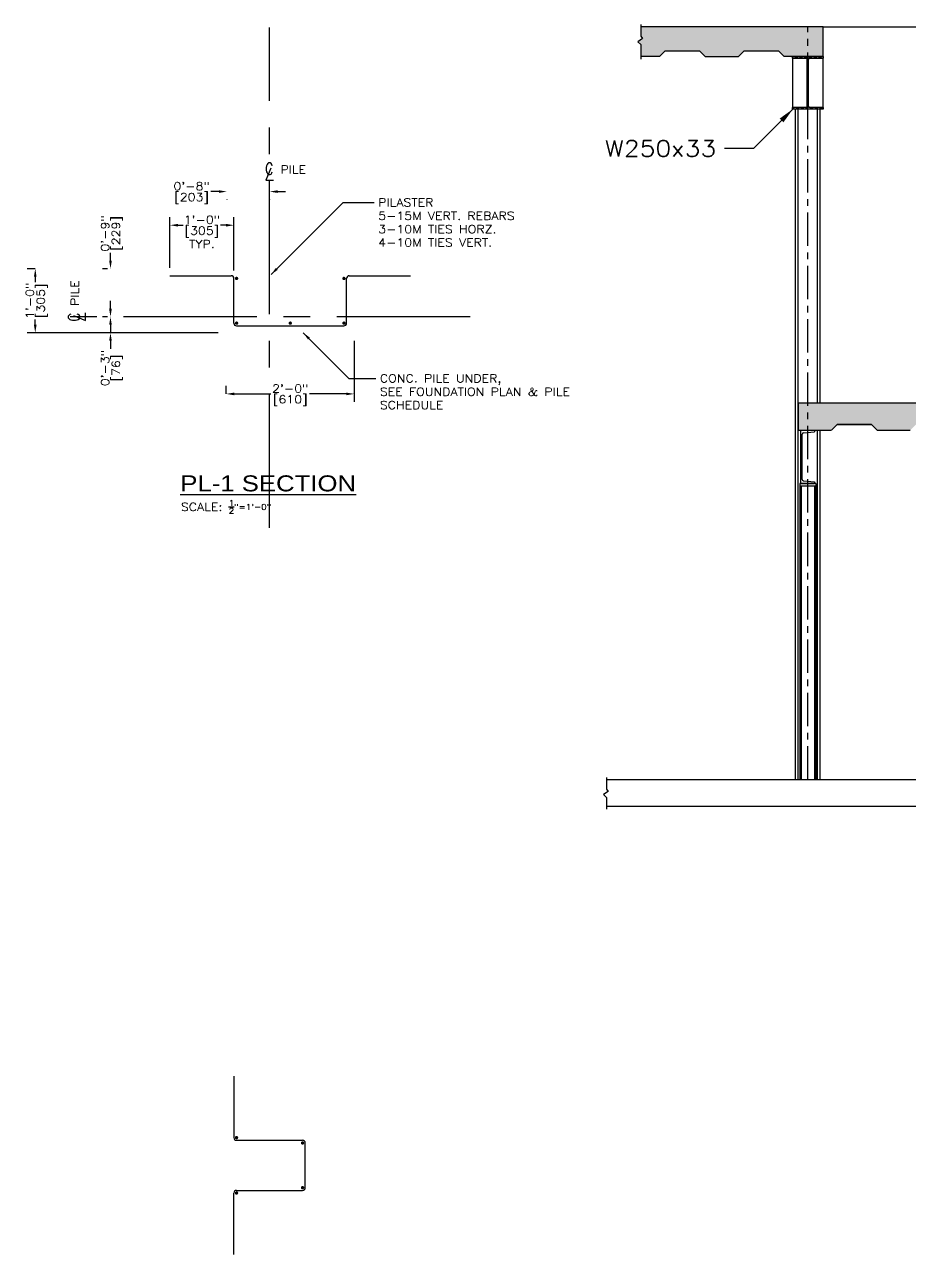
# Model space of a CAD drawing. Header units: inches. Extents: x -229 to 9761, y -1201 to 3580.
# Drawn here: x 300.1 to 466.2, y -172.5 to 57.9 of the extents above; entities that cross this region are included whole.
import ezdxf

# ---------------------------------------------------------------- set-up
doc = ezdxf.new("R2010")
doc.units = ezdxf.units.IN
doc.header["$MEASUREMENT"] = 0
doc.linetypes.add('CENTER', pattern=[2, 1.25, -0.25, 0.25, -0.25])
doc.layers.get('DEFPOINTS').update_dxf_attribs({"linetype": 'CONTINUOUS'})
for name, color, linetype in [('CENTER', 1, 'CENTER'), ('Dimension', 5, 'CONTINUOUS'), ('Foundation_Details_CL', 150, 'CENTER'), ('Foundation_Details_Reinf', 131, 'CONTINUOUS'), ('LAYER131A', 131, 'CONTINUOUS'), ('Struc_Section_Conc', 71, 'CONTINUOUS'), ('Struc_Section_Dim', 5, 'CONTINUOUS'), ('Struc_Section_Steel', 11, 'CONTINUOUS'), ('Struc_Section_Wall', 134, 'CONTINUOUS'), ('Structural_Section_Dim', 5, 'CONTINUOUS'), ('Structural_Section_Text', 5, 'CONTINUOUS'), ('TEXT', 4, 'CONTINUOUS')]:
    doc.layers.add(name, color=color, linetype=linetype)
doc.styles.add('ROMANS', font='ROMANS.SHX', dxfattribs={"width": 0.8})
doc.styles.add('ROMANS-115', font='romans.shx', dxfattribs={"width": 1.15})
doc.styles.add('SANS-115', font='sanss___.ttf', dxfattribs={"width": 1.15})
doc.dimstyles.new('112-ROMANS-115-MS', dxfattribs={"dimscale": 0, "dimtxt": 1.5, "dimasz": 1.5, "dimexe": 1.5, "dimexo": 1.5, "dimgap": 0.125, "dimtad": 0, "dimdec": 4, "dimzin": 1, "dimdsep": 46, "dimlunit": 4, "dimtxsty": 'ROMANS-115', "dimcen": 0.125, "dimclrd": 256, "dimclre": 256, "dimclrt": 256, "dimadec": 0, "dimazin": 0, "dimtfac": 1, "dimtdec": 4, "dimtofl": 0, "dimtmove": 0, "dimatfit": 0, "dimfxl": 1, "dimtfillclr": 256, "dimfrac": 2, "dimtolj": 1, "dimtzin": 0, "dimarcsym": 0})
doc.dimstyles.new('12-ROMANS-115-PS', dxfattribs={"dimscale": 0, "dimtxt": 0.0625, "dimasz": 0.0625, "dimexe": 0.0625, "dimexo": 0.03125, "dimgap": 0.03125, "dimtad": 1, "dimdec": 3, "dimlfac": 24, "dimzin": 1, "dimdsep": 46, "dimlunit": 4, "dimtxsty": 'ROMANS-115', "dimcen": 0.125, "dimclrd": 256, "dimclre": 256, "dimclrt": 256, "dimadec": 0, "dimazin": 0, "dimtfac": 1, "dimtdec": 3, "dimtofl": 0, "dimtmove": 0, "dimatfit": 0, "dimfxl": 1, "dimfrac": 2, "dimtolj": 1, "dimtzin": 0, "dimarcsym": 0})
doc.dimstyles.new('48-ROMANS-115', dxfattribs={"dimtxt": 3, "dimasz": 3, "dimexe": 3, "dimexo": 3, "dimgap": 0.0625, "dimtad": 1, "dimdec": 4, "dimzin": 1, "dimdsep": 46, "dimlunit": 4, "dimtxsty": 'ROMANS-115', "dimcen": 0.0625, "dimclrd": 256, "dimclre": 256, "dimclrt": 256, "dimadec": 0, "dimazin": 0, "dimtfac": 1, "dimtdec": 4, "dimtofl": 0, "dimtmove": 0, "dimatfit": 0, "dimfxl": 1, "dimfrac": 2, "dimtolj": 1, "dimtzin": 0, "dimarcsym": 0})
pattern_1 = [(50, (0, 0), (1.4345204, -0.1255043), [0.15, -1.65]), (355, (0, 0), (-0.2775027, 1.5043843), [0.12, -1.32]), (100.4514, (0.1195, -0.0105), (1.1570188, 1.378879), [0.1274804, -1.4022842]), (46.1842, (0, 0.4), (2.134482, -0.331038), [0.225, -2.475]), (96.6356, (0.1779, 0.3724), (1.869325, 1.948236), [0.191221, -2.103426]), (351.1842, (0, 0.4), (1.869324, 1.948237), [0.18, -1.98]), (21, (0.2, 0.3), (1.193814, -0.8052378), [0.15, -1.65]), (326, (0.2, 0.3), (0.4866307, 1.4503), [0.12, -1.32]), (71.4514, (0.2995, 0.2329), (1.6804453, 0.645061), [0.1274804, -1.4022842]), (37.5, (0, 0), (0.0243197, 0.6657877), [0, -1.304, 0, -1.34, 0, -1.325]), (7.5, (0, 0), (0.5261391, 0.7888234), [0, -0.764, 0, -1.274, 0, -0.505]), (327.5, (-0.446, 0), (1.0676449, -0.04510974), [0, -0.5, 0, -1.56, 0, -2.07]), (317.5, (-0.646, 0), (1.1663723, 0.20021), [0, -0.65, 0, -1.036, 0, -1.47])]

# ---------------------------------------------------------------- blocks, each defined once
blk = doc.blocks.new('*D54')
at = {"layer": 'DEFPOINTS', "color": 0, "ltscale": 2}
for p in [(361.93, 0.19), (361.93, -11.26), (337.93, -12.72)]:
    blk.add_point(p, dxfattribs=at)
at = {"layer": 'Structural_Section_Text', "lineweight": -2, "ltscale": 2}
for p, q in [((361.93, -1.31), (361.93, -12.76)), ((337.93, -11.22), (337.93, -9.76)), ((339.43, -11.26), (346.31, -11.26)), ((360.43, -11.26), (353.55, -11.26))]:
    blk.add_line(p, q, dxfattribs=at)
at = {"layer": 'Structural_Section_Text', "ltscale": 2}
for points in [[(339.43, -11.01), (339.43, -11.51), (337.93, -11.26)], [(360.43, -11.01), (360.43, -11.51), (361.93, -11.26)]]:
    blk.add_solid(points, dxfattribs=at)
at = {"layer": 'Structural_Section_Text', "ltscale": 2, "char_height": 1.5, "attachment_point": 5, "style": 'ROMANS-115'}
for s, insert in [('\\A1;2\'-0"', (349.93, -10.24)), ('\\A1;[610]', (349.93, -12.52))]:
    blk.add_mtext(s, dxfattribs=dict(at, insert=insert))
blk = doc.blocks.new('*D55')
at = {"layer": 'DEFPOINTS', "color": 0, "ltscale": 2}
for p in [(303.59, 12.19), (302.14, 0.19), (337.93, 0.19)]:
    blk.add_point(p, dxfattribs=at)
at = {"layer": 'Structural_Section_Text', "lineweight": -2, "ltscale": 2}
for p, q in [((302.09, 12.19), (300.64, 12.19)), ((302.14, 10.69), (302.14, 9.68)), ((302.14, 1.69), (302.14, 2.7)), ((336.43, 0.19), (300.64, 0.19))]:
    blk.add_line(p, q, dxfattribs=at)
at = {"layer": 'Structural_Section_Text', "ltscale": 2}
for points in [[(301.89, 10.69), (302.39, 10.69), (302.14, 12.19)], [(301.89, 1.69), (302.39, 1.69), (302.14, 0.19)]]:
    blk.add_solid(points, dxfattribs=at)
at = {"layer": 'Structural_Section_Text', "ltscale": 2, "char_height": 1.5, "attachment_point": 5, "rotation": 90, "style": 'ROMANS-115'}
for s, insert in [('\\A1;1\'-0"', (301.12, 6.19)), ('\\A1;[305]', (303.41, 6.19))]:
    blk.add_mtext(s, dxfattribs=dict(at, insert=insert))
blk = doc.blocks.new('*D56')
at = {"layer": 'DEFPOINTS', "color": 0, "ltscale": 2}
for p in [(338.05, 26.75), (338.05, 26.65), (346.05, 26.75)]:
    blk.add_point(p, dxfattribs=at)
at = {"layer": 'Structural_Section_Text', "lineweight": -2, "ltscale": 2}
for p, q in [((336.55, 26.65), (335.05, 26.65)), ((347.55, 26.65), (349.05, 26.65)), ((338.05, 25.25), (338.05, 25.15)), ((346.05, 25.25), (346.05, 25.15))]:
    blk.add_line(p, q, dxfattribs=at)
at = {"layer": 'Structural_Section_Text', "ltscale": 2}
for points in [[(336.55, 26.9), (336.55, 26.4), (338.05, 26.65)], [(347.55, 26.9), (347.55, 26.4), (346.05, 26.65)]]:
    blk.add_solid(points, dxfattribs=at)
at = {"layer": 'Structural_Section_Text', "ltscale": 2, "char_height": 1.5, "attachment_point": 5, "style": 'ROMANS-115'}
for s, insert in [('\\A1;0\'-8"', (331.44, 27.67)), ('\\A1;[203]', (331.44, 25.38))]:
    blk.add_mtext(s, dxfattribs=dict(at, insert=insert))
blk = doc.blocks.new('*D57')
at = {"layer": 'DEFPOINTS', "color": 0, "ltscale": 2}
for p in [(316.24, 12.19), (317.18, 12.19), (317.18, 3.19)]:
    blk.add_point(p, dxfattribs=at)
at = {"layer": 'Structural_Section_Text', "lineweight": -2, "ltscale": 2}
for p, q in [((316.24, 13.69), (316.24, 15.19)), ((315.68, 12.19), (314.74, 12.19)), ((315.68, 3.19), (314.74, 3.19)), ((316.24, 1.69), (316.24, 0.19))]:
    blk.add_line(p, q, dxfattribs=at)
at = {"layer": 'Structural_Section_Text', "ltscale": 2}
for points in [[(315.99, 13.69), (316.49, 13.69), (316.24, 12.19)], [(315.99, 1.69), (316.49, 1.69), (316.24, 3.19)]]:
    blk.add_solid(points, dxfattribs=at)
at = {"layer": 'Structural_Section_Text', "ltscale": 2, "char_height": 1.5, "attachment_point": 5, "rotation": 90, "style": 'ROMANS-115'}
for s, insert in [('\\A1;0\'-9"', (315.22, 18.81)), ('\\A1;[229]', (317.51, 18.81))]:
    blk.add_mtext(s, dxfattribs=dict(at, insert=insert))
blk = doc.blocks.new('*D58')
at = {"layer": 'DEFPOINTS', "color": 0, "ltscale": 2}
for p in [(316.24, 3.19), (316.24, 0.19), (316.24, 0.19)]:
    blk.add_point(p, dxfattribs=at)
at = {"layer": 'Structural_Section_Dim', "lineweight": -2, "ltscale": 2}
for p, q in [((316.24, 4.69), (316.24, 6.19)), ((316.24, -1.31), (316.24, -2.81))]:
    blk.add_line(p, q, dxfattribs=at)
at = {"layer": 'Structural_Section_Dim', "ltscale": 2}
for points in [[(315.99, 4.69), (316.49, 4.69), (316.24, 3.19)], [(315.99, -1.31), (316.49, -1.31), (316.24, 0.19)]]:
    blk.add_solid(points, dxfattribs=at)
at = {"layer": 'Structural_Section_Dim', "ltscale": 2, "char_height": 1.5, "attachment_point": 5, "rotation": 90, "style": 'ROMANS-115'}
for s, insert in [('\\A1;0\'-3"', (315.22, -6.42)), ('\\A1;[76]', (317.51, -6.42))]:
    blk.add_mtext(s, dxfattribs=dict(at, insert=insert))
blk = doc.blocks.new('CLMARK')
at = {"layer": 'TEXT'}
for p, q in [((1.5, 4.6), (-3.6, -7.6)), ((-3.6, -7.6), (4.1, -7.6))]:
    blk.add_line(p, q, dxfattribs=at)
at = {"layer": 'TEXT', "style": 'ROMANS', "width": 0.8}
blk.add_text('C', height=12, dxfattribs=at).set_placement((-4.6, -1.9))
blk = doc.blocks.new('*D59')
at = {"layer": 'DEFPOINTS', "color": 0, "ltscale": 2}
for p in [(327.37, 20.35), (327.37, 10.88), (339.37, 10.38)]:
    blk.add_point(p, dxfattribs=at)
at = {"layer": 'Structural_Section_Dim', "lineweight": -2, "ltscale": 2}
for p, q in [((327.37, 12.38), (327.37, 21.85)), ((339.37, 11.88), (339.37, 21.85)), ((328.87, 20.35), (329.87, 20.35)), ((337.87, 20.35), (336.86, 20.35))]:
    blk.add_line(p, q, dxfattribs=at)
at = {"layer": 'Structural_Section_Dim', "ltscale": 2}
for points in [[(328.87, 20.6), (328.87, 20.1), (327.37, 20.35)], [(337.87, 20.6), (337.87, 20.1), (339.37, 20.35)]]:
    blk.add_solid(points, dxfattribs=at)
at = {"layer": 'Structural_Section_Dim', "ltscale": 2, "char_height": 1.5, "attachment_point": 5, "style": 'ROMANS-115'}
for s, insert in [('\\A1;1\'-0"', (333.37, 21.37)), ('\\A1;[305]\\PTYP.', (333.37, 18.08))]:
    blk.add_mtext(s, dxfattribs=dict(at, insert=insert))

msp = doc.modelspace()

# ---------------------------------------------------------------- hatches: boundary and pattern name
at = {"layer": 'LAYER131A', "ltscale": 2}
h = msp.add_hatch(dxfattribs=at)
h.set_pattern_fill('AR-CONC', color=256, scale=0.2, style=0)
h.set_pattern_definition(pattern_1)
h.paths.add_polyline_path([(446.936025, 57.495644), (415.628304, 57.495644), (415.628304, 55.766713), (415.939703, 55.339041), (415.083357, 54.716972), (415.667229, 54.211541), (415.667229, 51.995644), (419.14068, 51.995644), (420.186025, 53.040989), (426.660443, 53.040989), (427.705788, 51.995644), (433.95318, 51.995644), (434.998525, 53.040989), (441.472943, 53.040989), (442.518288, 51.995644), (446.936025, 51.995644)])
h.paths.add_polyline_path([(449.811025, 57.495644), (446.936025, 57.495644), (446.936025, 51.995644), (449.811025, 51.995644)])
h = msp.add_hatch(dxfattribs=at)
h.set_pattern_fill('AR-CONC', color=256, scale=0.2, style=0)
h.set_pattern_definition(pattern_1)
h.paths.add_polyline_path([(499.446025, -13.774926, 0.3888787319), (499.217814, -13.525877), (497.126025, -13.342869), (497.126025, -13.004356), (446.936025, -13.004356), (446.936025, -18.049701), (451.373418, -18.049701), (452.418762, -17.004356), (458.89318, -17.004356), (459.938525, -18.049701), (466.185918, -18.049701), (467.231262, -17.004356), (473.70568, -17.004356), (474.751025, -18.049701), (480.998418, -18.049701), (482.043762, -17.004356), (488.51818, -17.004356), (489.563525, -18.049701), (495.780971, -18.049701), (496.826316, -17.004356), (499.446025, -17.004356)])
h.paths.add_polyline_path([(446.936025, -13.004356), (445.126025, -13.004356), (445.126025, -18.049701), (446.936025, -18.049701)])
at = {"layer": 'Struc_Section_Steel', "ltscale": 2}
h = msp.add_hatch(dxfattribs=at)
h.set_pattern_fill('STEEL', color=256, scale=5, style=0)
h.set_pattern_definition([(45, (342.0604, 68.24756), (-0.4419417, 0.4419417), []), (45, (342.0604, 68.56006), (-0.4419417, 0.4419417), [])])
h.paths.add_polyline_path([(449.811025, 51.683144), (449.811025, 51.995644), (444.061025, 51.995644), (444.061025, 51.683144), (446.561025, 51.683144, -0.4142135624), (446.811025, 51.433144), (446.811025, 42.683144, -0.4142135624), (446.561025, 42.433144), (444.061025, 42.433144), (444.061025, 42.120644), (449.811025, 42.120644), (449.811025, 42.433144), (447.311025, 42.433144, -0.4142135624), (447.061025, 42.683144), (447.061025, 51.433144, -0.4142135624), (447.311025, 51.683144)])

# ---------------------------------------------------------------- linework, layer by layer
at = {"layer": 'CENTER', "ltscale": 5}
msp.add_line((446.936025, -83.504356), (446.936025, 57.495644), dxfattribs=at)
at = {"layer": 'Foundation_Details_CL', "ltscale": 20}
for p, q in [((346.054376, -36.33981), (346.054376, 57.429516)), ((383.66314, 3.191548), (307.231265, 3.191548))]:
    msp.add_line(p, q, dxfattribs=at)
at = {"layer": 'Foundation_Details_Reinf'}
for p, q in [((327.366876, 10.879048), (338.866876, 10.879048)), ((339.366876, 2.004048), (339.366876, 10.379048)), ((360.491876, 2.004048), (360.491876, 10.379048)), ((360.991876, 10.879048), (372.491876, 10.879048)), ((339.866876, 1.504048), (359.991876, 1.504048)), ((339.366876, -139.120952), (339.366876, -150.620952)), ((339.866876, -151.120952), (352.241876, -151.120952)), ((352.741876, -159.995952), (352.741876, -151.620952)), ((339.366876, -172.495952), (339.366876, -160.995952)), ((339.866876, -160.495952), (352.241876, -160.495952))]:
    msp.add_line(p, q, dxfattribs=at)
at = {"layer": 'Foundation_Details_Reinf', "const_width": 0.3125}
for points in [[(339.710626, 10.379048, -1), (340.023126, 10.379048, -1)], [(360.148126, 10.379048, 1), (359.835626, 10.379048, 1)], [(339.710626, 2.004048, 1), (340.023126, 2.004048, 1)], [(349.773126, 2.004048, 1), (350.085626, 2.004048, 1)], [(360.148126, 2.004048, -1), (359.835626, 2.004048, -1)], [(339.710626, -150.620952, 1), (340.023126, -150.620952, 1)], [(352.398126, -151.620952, 1), (352.085626, -151.620952, 1)], [(339.710626, -160.995952, -1), (340.023126, -160.995952, -1)], [(352.398126, -159.995952, -1), (352.085626, -159.995952, -1)]]:
    msp.add_lwpolyline(points, format="xyb", close=True, dxfattribs=at)
at = {"layer": 'Foundation_Details_Reinf'}
for centre, start, end in [((338.866876, 10.379048), 0, 90), ((360.991876, 10.379048), 90, 180), ((339.866876, 2.004048), 180, 270), ((359.991876, 2.004048), 270, 0), ((339.866876, -150.620952), 180, 270), ((352.241876, -151.620952), 0, 90), ((339.866876, -160.995952), 90, 180), ((352.241876, -159.995952), 270, 0)]:
    msp.add_arc(centre, 0.5, start, end, dxfattribs=at)
at = {"layer": 'Struc_Section_Conc', "ltscale": 2}
for p, q in [((415.628304, 57.943954), (415.628304, 55.766713)), ((415.939703, 55.339041), (415.083357, 54.716972)), ((449.811025, 57.495644), (415.628304, 57.495644)), ((415.628304, 55.766713), (415.939703, 55.339041)), ((449.811025, 51.995644), (449.811025, 57.495644)), ((449.811025, 57.495644), (597.885114, 57.495644)), ((415.083357, 54.716972), (415.667229, 54.211541)), ((415.667229, 54.211541), (415.667229, 51.48999)), ((419.14068, 51.995644), (415.667229, 51.995644)), ((449.811025, 51.995644), (442.518288, 51.995644)), ((497.126025, -13.004356), (445.126025, -13.004356)), ((445.126025, -13.004356), (445.126025, -18.049701)), ((445.126025, -18.049701), (451.343471, -18.049701)), ((451.373418, -18.049701), (452.418762, -17.004356)), ((458.89318, -17.004356), (452.418762, -17.004356)), ((459.938525, -18.049701), (458.89318, -17.004356)), ((459.938525, -18.049701), (466.155971, -18.049701)), ((409.178302, -83.122189), (409.178302, -85.29943)), ((409.178302, -83.504356), (659.373602, -83.504356)), ((409.489701, -85.727102), (408.633354, -86.349171)), ((408.633354, -86.349171), (409.217227, -86.854602)), ((409.178302, -85.29943), (409.489701, -85.727102)), ((409.217227, -86.854602), (409.217227, -89.051714)), ((409.217227, -88.504356), (659.412527, -88.504356))]:
    msp.add_line(p, q, dxfattribs=at)
at = {"layer": 'Struc_Section_Conc'}
for p, q in [((419.14068, 51.995644), (420.186025, 53.040989)), ((420.186025, 53.040989), (426.660443, 53.040989)), ((427.705788, 51.995644), (426.660443, 53.040989)), ((433.95318, 51.995644), (434.998525, 53.040989)), ((434.998525, 53.040989), (441.472943, 53.040989)), ((442.518288, 51.995644), (441.472943, 53.040989)), ((427.705788, 51.995644), (433.923234, 51.995644)), ((452.418762, -17.004356), (458.89318, -17.004356))]:
    msp.add_line(p, q, dxfattribs=at)
at = {"layer": 'Struc_Section_Steel'}
for p, q in [((444.061025, 51.995644), (449.811025, 51.995644)), ((444.061025, 51.683144), (444.061025, 51.995644)), ((444.061025, 51.683144), (446.561025, 51.683144)), ((444.061025, 51.683144), (444.061025, 42.433144)), ((446.811025, 42.683144), (446.811025, 51.433144)), ((447.061025, 42.683144), (447.061025, 51.433144)), ((447.311025, 51.683144), (449.811025, 51.683144)), ((449.811025, 51.995644), (449.811025, 51.683144)), ((449.811025, 42.433144), (449.811025, 51.683144)), ((444.061025, 42.120644), (444.061025, 42.433144)), ((446.561025, 42.433144), (444.061025, 42.433144)), ((449.811025, 42.120644), (444.061025, 42.120644)), ((449.811025, 42.433144), (447.311025, 42.433144)), ((449.811025, 42.433144), (449.811025, 42.120644))]:
    msp.add_line(p, q, dxfattribs=at)
at = {"layer": 'Struc_Section_Steel', "ltscale": 2}
for p, q in [((445.656025, -27.312448), (445.656025, -18.049701)), ((445.656025, -28.049701), (445.656025, -18.049701)), ((445.656025, -18.049701), (448.216025, -18.049701)), ((446.124236, -18.571222), (448.216025, -18.388214)), ((448.216025, -18.049701), (448.216025, -18.388214)), ((445.896025, -27.279131), (445.896025, -18.82027)), ((446.124236, -27.52818), (448.216025, -27.711188)), ((445.436025, -28.049701), (445.436025, -83.504356)), ((448.436025, -28.049701), (445.436025, -28.049701)), ((448.436025, -28.549701), (445.436025, -28.549701)), ((445.656025, -28.049701), (448.216025, -28.049701)), ((448.216025, -27.711188), (448.216025, -28.049701)), ((448.436025, -28.049701), (448.436025, -83.504356))]:
    msp.add_line(p, q, dxfattribs=at)
at = {"layer": 'Struc_Section_Steel', "ltscale": 4}
for p, q in [((445.686025, -28.549701), (445.686025, -83.504356)), ((448.186025, -28.549701), (448.186025, -83.504356))]:
    msp.add_line(p, q, dxfattribs=at)
at = {"layer": 'Struc_Section_Steel'}
for centre, start, end in [((446.561025, 51.433144), 0, 90), ((447.311025, 51.433144), 90, 180), ((446.561025, 42.683144), 270, 0), ((447.311025, 42.683144), 180, 270)]:
    msp.add_arc(centre, 0.25, start, end, dxfattribs=at)
at = {"layer": 'Struc_Section_Steel', "ltscale": 2}
for centre, start, end in [((446.146025, -18.82027), 95, 180), ((446.146025, -27.279131), 180, 265)]:
    msp.add_arc(centre, 0.25, start, end, dxfattribs=at)
at = {"layer": 'Struc_Section_Wall', "ltscale": 5}
for p, q in [((444.626025, -83.504356), (444.626025, 42.120644)), ((445.126025, -83.504356), (445.126025, 42.120644)), ((448.746025, -13.004356), (448.746025, 42.120644)), ((449.246025, -13.004356), (449.246025, 42.120644)), ((448.746025, -83.504356), (448.746025, -18.049701)), ((449.246025, -83.504356), (449.246025, -18.049701))]:
    msp.add_line(p, q, dxfattribs=at)

# ---------------------------------------------------------------- block references
at = {"layer": 'Dimension', "xscale": 0.1835999981877734, "yscale": 0.1835999981879013, "zscale": 0.1835999981877769}
msp.add_blockref('CLMARK', (346.041721, 30.173174), dxfattribs=at)
at = {"layer": 'Dimension', "xscale": 0.1835999981879013, "yscale": 0.1835999981879013, "zscale": 0.1835999981877769, "rotation": 90}
msp.add_blockref('CLMARK', (310.16137, 3.170634), dxfattribs=at)

# ---------------------------------------------------------------- texts
at = {"layer": 'Struc_Section_Dim', "ltscale": 2, "insert": (408.922536, 36.240098), "char_height": 3, "attachment_point": 1, "style": 'ROMANS-115'}
msp.add_mtext('\\A1;W250x33', dxfattribs=at)
at = {"layer": 'Structural_Section_Dim', "insert": (366.726193, -7.597236), "char_height": 1.49999999, "attachment_point": 1, "style": 'ROMANS-115'}
msp.add_mtext('\\A1;CONC. PILE UNDER,\\PSEE FOUNDATION PLAN & PILE\\PSCHEDULE', dxfattribs=at)
at = {"layer": 'Structural_Section_Text', "width": 1.15}
for s, height, style, p in [('PILE', 1.5, 'ROMANS-115', (348.094989, 30.03583)), ('%%UPL-1 SECTION', 2.99999997, 'SANS-115', (329.325494, -29.520138))]:
    msp.add_text(s, height=height, dxfattribs=dict(at, style=style)).set_placement(p)
at = {"layer": 'Structural_Section_Text', "style": 'ROMANS-115', "width": 1.15}
msp.add_text('PILE', height=1.5, rotation=90, dxfattribs=at).set_placement((310.298715, 5.223903))
at = {"layer": 'Structural_Section_Text', "char_height": 1.49999999, "attachment_point": 1, "style": 'ROMANS-115'}
for s, insert in [('PILASTER\\P5-15M VERT. REBARS\\P3-10M TIES HORZ.\\P4-10M TIES VERT.', (366.417033, 25.363831)), ('\\A1;SCALE: \\H0.7x;\\S1/2;"=1\'-0"', (329.440673, -31.17357))]:
    msp.add_mtext(s, dxfattribs=dict(at, insert=insert))

# ---------------------------------------------------------------- dimensions: what is measured, and where the dimension line sits
at = {"layer": 'Structural_Section_Dim'}
dim = msp.add_linear_dim(base=(327.366877, 20.347445), p1=(339.366876, 10.379048), p2=(327.366877, 10.879048), text='<>\\PTYP.', dimstyle='112-ROMANS-115-MS', override={"dimscale": 1, "dimpost": '\\X'}, dxfattribs=at)
dim.commit()
dim.dimension.update_dxf_attribs({"geometry": '*D59', "text_midpoint": (333.366876, 20.347445)})
dim = msp.add_linear_dim(base=(316.23901, 0.191548), p1=(316.23901, 3.191548), p2=(316.23901, 0.191548), angle=90, dimstyle='112-ROMANS-115-MS', override={"dimscale": 1, "dimpost": '\\X'}, dxfattribs=at)
dim.commit()
dim.dimension.update_dxf_attribs({"geometry": '*D58', "text_midpoint": (316.23901, -6.424524)})
at = {"layer": 'Structural_Section_Text'}
for base, p1, p2, picture, middle in [((338.054376, 26.649219), (346.054376, 26.750683), (338.054376, 26.750683), '*D56', (331.438305, 26.649219)), ((361.929376, -11.256314), (337.929376, -12.719247), (361.929376, 0.191548), '*D54', (349.929376, -11.256314))]:
    dim = msp.add_linear_dim(base=base, p1=p1, p2=p2, dimstyle='112-ROMANS-115-MS', override={"dimscale": 1, "dimpost": '\\X'}, dxfattribs=at)
    dim.commit()
    dim.dimension.update_dxf_attribs({"geometry": picture, "text_midpoint": middle})
for base, p1, p2, picture, middle in [((316.23901, 12.191548), (317.177137, 3.191548), (317.177137, 12.191548), '*D57', (316.23901, 18.807619)), ((302.140505, 0.191548), (303.591824, 12.191548), (337.929376, 0.191548), '*D55', (302.140505, 6.191548))]:
    dim = msp.add_linear_dim(base=base, p1=p1, p2=p2, angle=90, dimstyle='112-ROMANS-115-MS', override={"dimscale": 1, "dimpost": '\\X'}, dxfattribs=at)
    dim.commit()
    dim.dimension.update_dxf_attribs({"geometry": picture, "text_midpoint": middle})

# ---------------------------------------------------------------- leaders
at = {"layer": 'Struc_Section_Dim', "ltscale": 2, "annotation_type": 0, "has_hookline": 1, "hookline_direction": 1, "text_width": 22.342857}
msp.add_leader([(444.156588, 42.120644), (436.776042, 34.740098), (431.327893, 34.740098)], dimstyle='48-ROMANS-115', override={"dimgap": 0.0625, "dimtad": 0}, dxfattribs=at)
at = {"layer": 'Structural_Section_Dim', "annotation_type": 0, "has_hookline": 1, "hookline_direction": 0, "text_width": 40.825}
msp.add_leader([(352.362622, 0.191548), (360.901406, -8.347236), (365.976193, -8.347236)], dimstyle='12-ROMANS-115-PS', override={"dimscale": 24, "dimtad": 0, "dimlfac": 0.041667}, dxfattribs=at)
at = {"layer": 'Structural_Section_Text', "annotation_type": 0, "has_hookline": 1, "hookline_direction": 0, "text_width": 28.75}
msp.add_leader([(346.331055, 11.09004), (359.854847, 24.613831), (365.667033, 24.613831)], dimstyle='12-ROMANS-115-PS', override={"dimscale": 24, "dimtad": 0, "dimlfac": 0.041667, "dimse1": 1}, dxfattribs=at)

doc.saveas('drawing.dxf')
